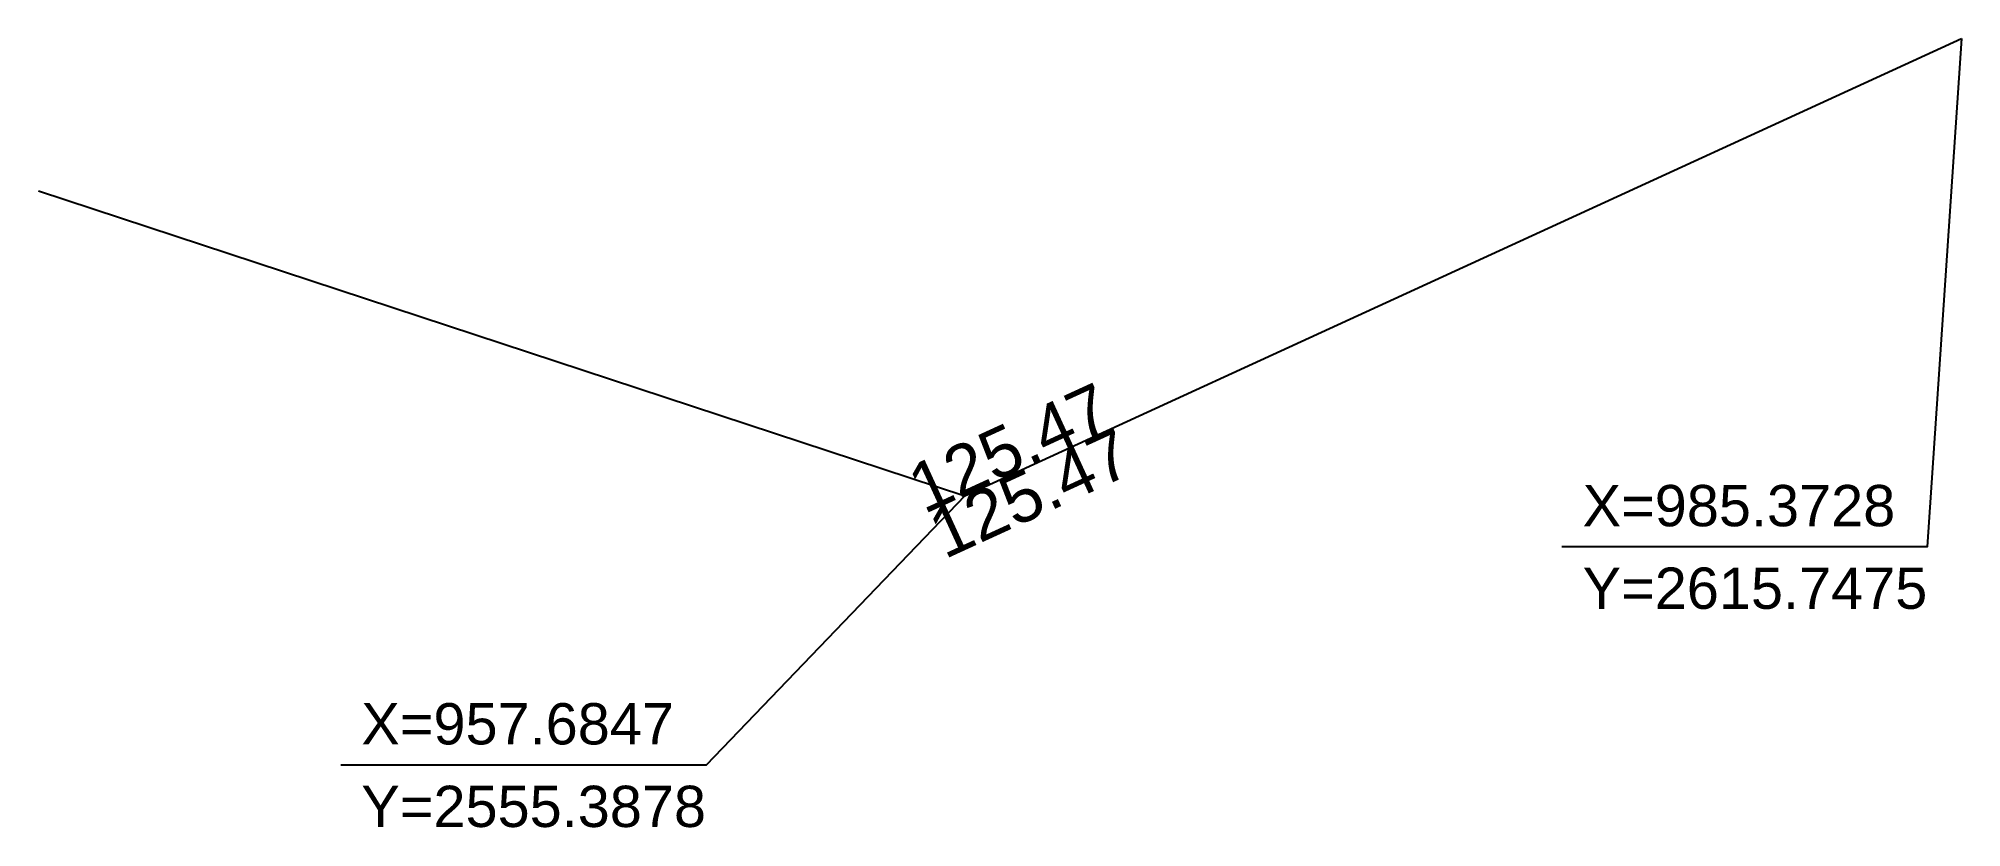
# Model space of a CAD drawing. Header units: millimetres. Extents: x 2490 to 2714, y 938 to 1626.
# Drawn here: x 2499.3 to 2615.7, y 937.6 to 985.4 of the extents above.
import ezdxf
from ezdxf.enums import TextEntityAlignment as Align

# ---------------------------------------------------------------- set-up
doc = ezdxf.new("R2010")
doc.units = ezdxf.units.MM
for name, color, linetype in [('L_diameter', 3, 'Continuous'), ('L_pipeline', 5, 'Continuous'), ('L_pipes', 2, 'Continuous')]:
    doc.layers.add(name, color=color, linetype=linetype)
doc.styles.get("Standard").update_dxf_attribs({"font": 'arial.ttf'})

msp = doc.modelspace()

# ---------------------------------------------------------------- linework, layer by layer
at = {"layer": 'L_pipeline'}
for points in [[(2499.29, 976.14), (2555.39, 957.68), (2615.75, 985.37)], [(2615.75, 985.37), (2613.67, 954.59), (2591.55, 954.59)]]:
    msp.add_lwpolyline(points, dxfattribs=at)
at = {"layer": 'L_pipeline', "color": 2}
msp.add_lwpolyline([(2555.39, 957.68), (2539.72, 941.38), (2517.59, 941.38)], dxfattribs=at)

# ---------------------------------------------------------------- texts
at = {"layer": 'L_diameter'}
msp.add_text('125.47', height=3, rotation=24.6418, dxfattribs=at).set_placement((2558.73, 959.22), align=Align.TOP_CENTER)
at = {"layer": 'L_pipeline'}
for s, p in [('X=985.3728', (2592.8, 955.84)), ('Y=2615.7475', (2592.8, 950.84))]:
    msp.add_text(s, height=2.5, dxfattribs=at).set_placement(p)
at = {"layer": 'L_pipeline', "color": 2}
for s, p in [('X=957.6847', (2518.84, 942.63)), ('Y=2555.3878', (2518.84, 937.63))]:
    msp.add_text(s, height=2.5, dxfattribs=at).set_placement(p)
at = {"layer": 'L_pipes'}
msp.add_text('125.47', height=3, rotation=24.6418, dxfattribs=at).set_placement((2558.73, 959.22), align=Align.CENTER)

doc.saveas('drawing.dxf')
